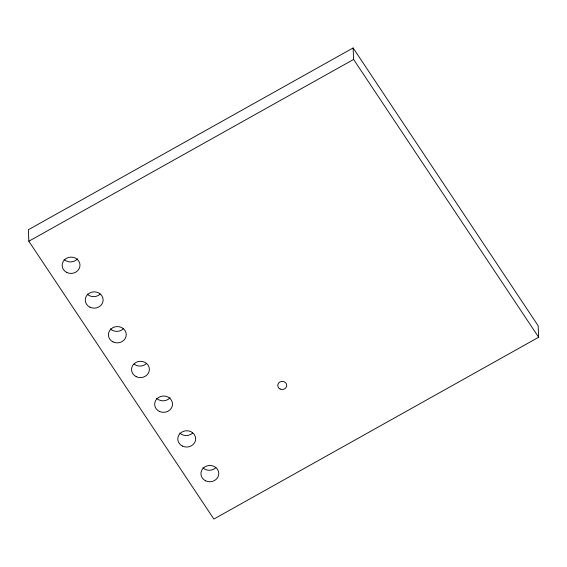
<?xml version="1.0" encoding="UTF-8"?>
<svg xmlns="http://www.w3.org/2000/svg" width="567" height="567" viewBox="0 0 567 567"><rect width="100%" height="100%" fill="white"/><g stroke="black" fill="none" stroke-linecap="round" stroke-linejoin="round"><path stroke-width="0.85" d="M353.121 47.954L28.35 229.755L28.832 241.23L213.879 519.046L538.65 337.245L538.168 325.77L353.121 47.954L353.602 59.436L538.65 337.245M28.832 241.23L353.602 59.436M215.821 467.747A8.937 8.158 -2.4 0 1 202.851 467.768M192.688 433.018A8.937 8.158 -2.4 0 1 179.725 433.039M170.079 397.743A8.937 8.158 -2.4 0 1 156.591 398.31M146.428 363.567A8.937 8.158 -2.4 0 1 134.152 364.184M123.294 328.839A8.937 8.158 -2.4 0 1 110.331 328.86M100.161 294.11A8.937 8.158 -2.4 0 1 87.198 294.131M77.559 258.835A8.937 8.158 -2.4 0 1 64.064 259.41M280.091 389.019A4.465 4.075 -2.4 0 0 286.711 385.312A4.465 4.075 -2.4 0 0 279.928 381.952A4.465 4.075 -2.4 0 0 280.091 389.019M205.552 480.802A8.937 8.158 -2.4 0 0 218.784 473.388A8.937 8.158 -2.4 0 0 205.226 466.676A8.937 8.158 -2.4 0 0 205.552 480.802M182.418 446.073A8.937 8.158 -2.4 0 0 195.658 438.667A8.937 8.158 -2.4 0 0 182.099 431.955A8.937 8.158 -2.4 0 0 182.418 446.073M159.284 411.351A8.937 8.158 -2.4 0 0 172.524 403.938A8.937 8.158 -2.4 0 0 158.966 397.226A8.937 8.158 -2.4 0 0 159.284 411.351M136.158 376.623A8.937 8.158 -2.4 0 0 149.39 369.216A8.937 8.158 -2.4 0 0 135.832 362.497A8.937 8.158 -2.4 0 0 136.158 376.623M113.024 341.894A8.937 8.158 -2.4 0 0 126.257 334.487A8.937 8.158 -2.4 0 0 112.705 327.776A8.937 8.158 -2.4 0 0 113.024 341.894M89.891 307.172A8.937 8.158 -2.4 0 0 103.13 299.759A8.937 8.158 -2.4 0 0 89.572 293.047A8.937 8.158 -2.4 0 0 89.891 307.172M66.764 272.443A8.937 8.158 -2.4 0 0 79.997 265.037A8.937 8.158 -2.4 0 0 66.438 258.318A8.937 8.158 -2.4 0 0 66.764 272.443"/></g></svg>
